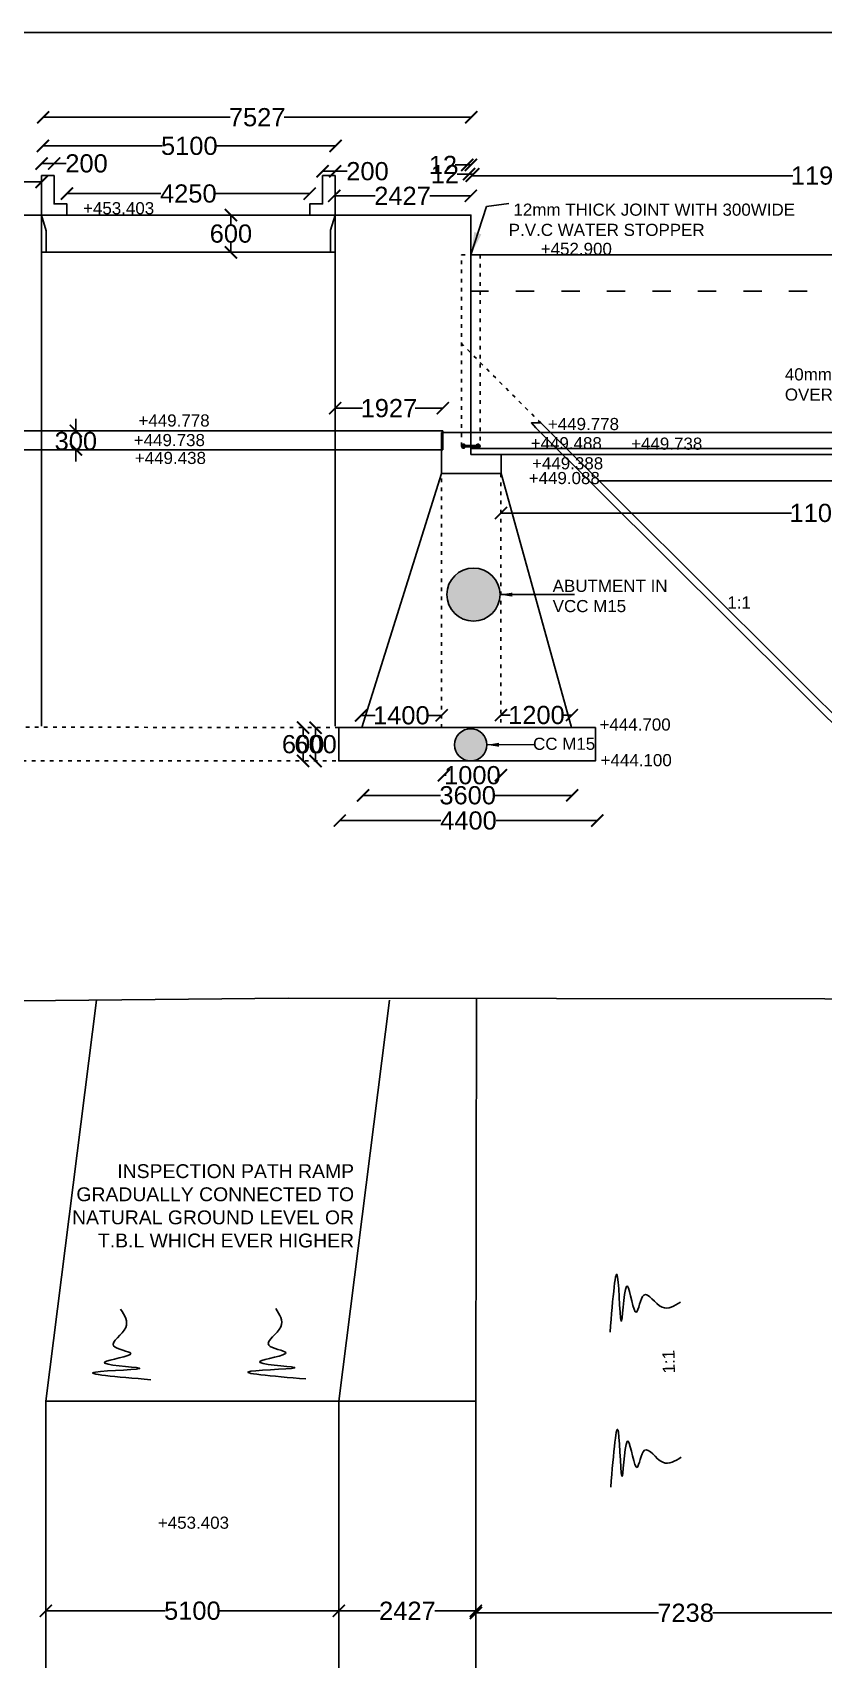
# Model space of a CAD drawing. Header units: millimetres. Extents: x -684 to 57229, y 11787 to 25017.
# Drawn here: x 40590 to 43197, y 19652 to 25017 of the extents above; entities that cross this region are included whole.
import ezdxf

# ---------------------------------------------------------------- set-up
doc = ezdxf.new("R2010")
doc.units = ezdxf.units.MM
doc.header["$MEASUREMENT"] = 0
doc.linetypes.add('ACAD_ISO03W100', pattern=[30, 12, -18])
doc.linetypes.add('HIDDENX2', pattern=[0.75, 0.5, -0.25])
doc.layers.add('DIMENSION', color=7, linetype='Continuous')
doc.layers.add('DRAWING', color=7, linetype='Continuous')
doc.styles.get("Standard").update_dxf_attribs({"font": 'arial.ttf'})
doc.dimstyles.get("Standard").update_dxf_attribs({"dimtxt": 60, "dimasz": 40, "dimexe": 0.18, "dimexo": 0.0625, "dimgap": 0.09, "dimtad": 0, "dimtih": 1, "dimtoh": 1, "dimdec": 0, "dimzin": 0, "dimdsep": 46, "dimtxsty": 'Standard', "dimblk": 'ARCHTICK', "dimcen": 0.05, "dimse1": 1, "dimse2": 1, "dimadec": 0, "dimazin": 0, "dimtfac": 1, "dimtdec": 0, "dimtofl": 0, "dimtmove": 0, "dimatfit": 3, "dimfxl": 1, "dimtolj": 1, "dimtzin": 0, "dimarcsym": 0})

# ---------------------------------------------------------------- blocks, each defined once
blk = doc.blocks.new('_ArchTick')
at = {"color": 0, "linetype": 'ByBlock', "const_width": 0.15}
blk.add_lwpolyline([(-0.5, -0.5), (0.5, 0.5)], dxfattribs=at)
blk = doc.blocks.new('*D102')
at = {"layer": 'Defpoints', "color": 0, "transparency": 16777216}
for p in [(41599.5, 22724.4), (41522.8, 22614.5), (41599.5, 22614.5)]:
    blk.add_point(p, dxfattribs=at)
at = {"layer": 'DRAWING', "color": 0, "lineweight": -2, "transparency": 16777216}
for p, q in [((41522.8, 22724.4), (41522.8, 22700.2)), ((41522.8, 22614.5), (41522.8, 22638.7))]:
    blk.add_line(p, q, dxfattribs=at)
at = {"layer": 'DRAWING', "color": 0, "lineweight": -2, "transparency": 16777216, "xscale": 40, "yscale": 40, "zscale": 40}
for p, rotation in [((41522.8, 22724.4), 90), ((41522.8, 22614.5), 270)]:
    blk.add_blockref('_ArchTick', p, dxfattribs=dict(at, rotation=rotation))
at = {"layer": 'DRAWING', "color": 0, "transparency": 16777216, "insert": (41522.8, 22669.5), "char_height": 60, "attachment_point": 5}
blk.add_mtext('\\A1;600', dxfattribs=at)
blk = doc.blocks.new('*D103')
at = {"layer": 'Defpoints', "color": 0, "transparency": 16777216}
for p in [(41672.8, 22764.8), (41938.3, 22764.8), (41938.3, 22764.8)]:
    blk.add_point(p, dxfattribs=at)
at = {"layer": 'DRAWING', "color": 0, "lineweight": -2, "transparency": 16777216}
for p, q in [((41672.8, 22764.8), (41718.8, 22764.8)), ((41938.3, 22764.8), (41892.3, 22764.8))]:
    blk.add_line(p, q, dxfattribs=at)
at = {"layer": 'DRAWING', "color": 0, "lineweight": -2, "transparency": 16777216, "xscale": 40, "yscale": 40, "zscale": 40, "rotation": 180}
blk.add_blockref('_ArchTick', (41672.8, 22764.8), dxfattribs=at)
at = {"layer": 'DRAWING', "color": 0, "lineweight": -2, "transparency": 16777216, "xscale": 40, "yscale": 40, "zscale": 40}
blk.add_blockref('_ArchTick', (41938.3, 22764.8), dxfattribs=at)
at = {"layer": 'DRAWING', "color": 0, "transparency": 16777216, "insert": (41805.6, 22764.8), "char_height": 60, "attachment_point": 5}
blk.add_mtext('\\A1;1400', dxfattribs=at)
blk = doc.blocks.new('*D104')
at = {"layer": 'Defpoints', "color": 0, "transparency": 16777216}
for p in [(42133.9, 22764.8), (42367.9, 22769.5), (42367.9, 22765.8)]:
    blk.add_point(p, dxfattribs=at)
at = {"layer": 'DRAWING', "color": 0, "lineweight": -2, "transparency": 16777216}
for p, q in [((42133.9, 22765.8), (42164.1, 22765.8)), ((42367.9, 22765.8), (42337.6, 22765.8))]:
    blk.add_line(p, q, dxfattribs=at)
at = {"layer": 'DRAWING', "color": 0, "lineweight": -2, "transparency": 16777216, "xscale": 40, "yscale": 40, "zscale": 40, "rotation": 180}
blk.add_blockref('_ArchTick', (42133.9, 22765.8), dxfattribs=at)
at = {"layer": 'DRAWING', "color": 0, "lineweight": -2, "transparency": 16777216, "xscale": 40, "yscale": 40, "zscale": 40}
blk.add_blockref('_ArchTick', (42367.9, 22765.8), dxfattribs=at)
at = {"layer": 'DRAWING', "color": 0, "transparency": 16777216, "insert": (42250.9, 22765.8), "char_height": 60, "attachment_point": 5}
blk.add_mtext('\\A1;1200', dxfattribs=at)
blk = doc.blocks.new('*D105')
at = {"layer": 'Defpoints', "color": 0, "transparency": 16777216}
for p in [(41945.9, 22564), (42133.8, 22567.3), (42133.8, 22566.9)]:
    blk.add_point(p, dxfattribs=at)
at = {"layer": 'DRAWING', "color": 0, "lineweight": -2, "transparency": 16777216}
for p, q in [((41945.9, 22567.3), (41953.1, 22567.3)), ((42133.8, 22567.3), (42126.6, 22567.3))]:
    blk.add_line(p, q, dxfattribs=at)
at = {"layer": 'DRAWING', "color": 0, "lineweight": -2, "transparency": 16777216, "xscale": 40, "yscale": 40, "zscale": 40, "rotation": 180}
blk.add_blockref('_ArchTick', (41945.9, 22567.3), dxfattribs=at)
at = {"layer": 'DRAWING', "color": 0, "lineweight": -2, "transparency": 16777216, "xscale": 40, "yscale": 40, "zscale": 40}
blk.add_blockref('_ArchTick', (42133.8, 22567.3), dxfattribs=at)
at = {"layer": 'DRAWING', "color": 0, "transparency": 16777216, "insert": (42039.8, 22567.3), "char_height": 60, "attachment_point": 5}
blk.add_mtext('\\A1;1000', dxfattribs=at)
blk = doc.blocks.new('*D106')
at = {"layer": 'Defpoints', "color": 0, "transparency": 16777216}
for p in [(41679.6, 22495.9), (42368.8, 22501.1), (42368.8, 22498)]:
    blk.add_point(p, dxfattribs=at)
at = {"layer": 'DRAWING', "color": 0, "lineweight": -2, "transparency": 16777216}
for p, q in [((41679.6, 22501.1), (41934.6, 22501.1)), ((42368.8, 22501.1), (42113.8, 22501.1))]:
    blk.add_line(p, q, dxfattribs=at)
at = {"layer": 'DRAWING', "color": 0, "lineweight": -2, "transparency": 16777216, "xscale": 40, "yscale": 40, "zscale": 40, "rotation": 180}
blk.add_blockref('_ArchTick', (41679.6, 22501.1), dxfattribs=at)
at = {"layer": 'DRAWING', "color": 0, "lineweight": -2, "transparency": 16777216, "xscale": 40, "yscale": 40, "zscale": 40}
blk.add_blockref('_ArchTick', (42368.8, 22501.1), dxfattribs=at)
at = {"layer": 'DRAWING', "color": 0, "transparency": 16777216, "insert": (42024.2, 22501.1), "char_height": 60, "attachment_point": 5}
blk.add_mtext('\\A1;3600', dxfattribs=at)
blk = doc.blocks.new('*D107')
at = {"layer": 'Defpoints', "color": 0, "transparency": 16777216}
for p in [(41602.5, 22417.9), (42451.1, 22417.9), (42451.1, 22417.9)]:
    blk.add_point(p, dxfattribs=at)
at = {"layer": 'DRAWING', "color": 0, "lineweight": -2, "transparency": 16777216}
for p, q in [((41602.5, 22417.9), (41936, 22417.9)), ((42451.1, 22417.9), (42117.6, 22417.9))]:
    blk.add_line(p, q, dxfattribs=at)
at = {"layer": 'DRAWING', "color": 0, "lineweight": -2, "transparency": 16777216, "xscale": 40, "yscale": 40, "zscale": 40, "rotation": 180}
blk.add_blockref('_ArchTick', (41602.5, 22417.9), dxfattribs=at)
at = {"layer": 'DRAWING', "color": 0, "lineweight": -2, "transparency": 16777216, "xscale": 40, "yscale": 40, "zscale": 40}
blk.add_blockref('_ArchTick', (42451.1, 22417.9), dxfattribs=at)
at = {"layer": 'DRAWING', "color": 0, "transparency": 16777216, "insert": (42026.8, 22417.9), "char_height": 60, "attachment_point": 5}
blk.add_mtext('\\A1;4400', dxfattribs=at)
blk = doc.blocks.new('*D108')
at = {"layer": 'Defpoints', "color": 0, "transparency": 16777216}
for p in [(42133.9, 23432.1), (44269.7, 23432.1), (44269.7, 23432.1)]:
    blk.add_point(p, dxfattribs=at)
at = {"layer": 'DRAWING', "color": 0, "lineweight": -2, "transparency": 16777216}
for p, q in [((42133.9, 23432.1), (43091.7, 23432.1)), ((44269.7, 23432.1), (43311.9, 23432.1))]:
    blk.add_line(p, q, dxfattribs=at)
at = {"layer": 'DRAWING', "color": 0, "lineweight": -2, "transparency": 16777216, "xscale": 40, "yscale": 40, "zscale": 40, "rotation": 180}
blk.add_blockref('_ArchTick', (42133.9, 23432.1), dxfattribs=at)
at = {"layer": 'DRAWING', "color": 0, "lineweight": -2, "transparency": 16777216, "xscale": 40, "yscale": 40, "zscale": 40}
blk.add_blockref('_ArchTick', (44269.7, 23432.1), dxfattribs=at)
at = {"layer": 'DRAWING', "color": 0, "transparency": 16777216, "insert": (43201.8, 23432.1), "char_height": 60, "attachment_point": 5}
blk.add_mtext('\\A1;11000', dxfattribs=at)
blk = doc.blocks.new('*D110')
at = {"layer": 'Defpoints', "color": 0, "transparency": 16777216}
for p in [(42037.6, 24537), (44374.3, 24544.5), (44374.3, 24537)]:
    blk.add_point(p, dxfattribs=at)
at = {"layer": 'DRAWING', "color": 0, "lineweight": -2, "transparency": 16777216}
for p, q in [((42037.6, 24544.5), (43095.7, 24544.5)), ((44374.3, 24544.5), (43316.1, 24544.5))]:
    blk.add_line(p, q, dxfattribs=at)
at = {"layer": 'DRAWING', "color": 0, "lineweight": -2, "transparency": 16777216, "xscale": 40, "yscale": 40, "zscale": 40, "rotation": 180}
blk.add_blockref('_ArchTick', (42037.6, 24544.5), dxfattribs=at)
at = {"layer": 'DRAWING', "color": 0, "lineweight": -2, "transparency": 16777216, "xscale": 40, "yscale": 40, "zscale": 40}
blk.add_blockref('_ArchTick', (44374.3, 24544.5), dxfattribs=at)
at = {"layer": 'DRAWING', "color": 0, "transparency": 16777216, "insert": (43205.9, 24544.5), "char_height": 60, "attachment_point": 5}
blk.add_mtext('\\A1;11988', dxfattribs=at)
blk = doc.blocks.new('*D111')
at = {"layer": 'Defpoints', "color": 0, "transparency": 16777216}
for p in [(42022.5, 24579.9), (42022.5, 24541.9), (42034.8, 24541.7)]:
    blk.add_point(p, dxfattribs=at)
at = {"layer": 'DRAWING', "color": 0, "lineweight": -2, "transparency": 16777216}
for p, q in [((42022.5, 24579.9), (41982.5, 24579.9)), ((42034.8, 24579.9), (42022.5, 24579.9))]:
    blk.add_line(p, q, dxfattribs=at)
at = {"layer": 'DRAWING', "color": 0, "lineweight": -2, "transparency": 16777216, "xscale": 40, "yscale": 40, "zscale": 40, "rotation": 180}
blk.add_blockref('_ArchTick', (42022.5, 24579.9), dxfattribs=at)
at = {"layer": 'DRAWING', "color": 0, "lineweight": -2, "transparency": 16777216, "xscale": 40, "yscale": 40, "zscale": 40}
blk.add_blockref('_ArchTick', (42034.8, 24579.9), dxfattribs=at)
at = {"layer": 'DRAWING', "color": 0, "transparency": 16777216, "insert": (41942.6, 24579.9), "char_height": 60, "attachment_point": 5}
blk.add_mtext('\\A1;12', dxfattribs=at)
blk = doc.blocks.new('*D147')
at = {"layer": 'Defpoints', "color": 0, "transparency": 16777216}
for p in [(41587.2, 23777.7), (41587.2, 23777.7), (41942.1, 23777.7)]:
    blk.add_point(p, dxfattribs=at)
at = {"layer": 'DIMENSION', "color": 0, "lineweight": -2, "transparency": 16777216}
for p, q in [((41587.2, 23777.7), (41677.8, 23777.7)), ((41942.1, 23777.7), (41851.5, 23777.7))]:
    blk.add_line(p, q, dxfattribs=at)
at = {"layer": 'DIMENSION', "color": 0, "lineweight": -2, "transparency": 16777216, "xscale": 40, "yscale": 40, "zscale": 40, "rotation": 180}
blk.add_blockref('_ArchTick', (41587.2, 23777.7), dxfattribs=at)
at = {"layer": 'DIMENSION', "color": 0, "lineweight": -2, "transparency": 16777216, "xscale": 40, "yscale": 40, "zscale": 40}
blk.add_blockref('_ArchTick', (41942.1, 23777.7), dxfattribs=at)
at = {"layer": 'DIMENSION', "color": 0, "transparency": 16777216, "insert": (41764.6, 23777.7), "char_height": 60, "attachment_point": 5}
blk.add_mtext('\\A1;1927', dxfattribs=at)
blk = doc.blocks.new('*D148')
at = {"layer": 'Defpoints', "color": 0, "transparency": 16777216}
for p in [(41584.3, 24491.7), (41584.3, 24478.1), (42034.7, 24478.1)]:
    blk.add_point(p, dxfattribs=at)
at = {"layer": 'DIMENSION', "color": 0, "lineweight": -2, "transparency": 16777216}
for p, q in [((41584.3, 24478.1), (41719.3, 24478.1)), ((42034.7, 24478.1), (41899.7, 24478.1))]:
    blk.add_line(p, q, dxfattribs=at)
at = {"layer": 'DIMENSION', "color": 0, "lineweight": -2, "transparency": 16777216, "xscale": 40, "yscale": 40, "zscale": 40, "rotation": 180}
blk.add_blockref('_ArchTick', (41584.3, 24478.1), dxfattribs=at)
at = {"layer": 'DIMENSION', "color": 0, "lineweight": -2, "transparency": 16777216, "xscale": 40, "yscale": 40, "zscale": 40}
blk.add_blockref('_ArchTick', (42034.7, 24478.1), dxfattribs=at)
at = {"layer": 'DIMENSION', "color": 0, "transparency": 16777216, "insert": (41809.5, 24478.1), "char_height": 60, "attachment_point": 5}
blk.add_mtext('\\A1;2427', dxfattribs=at)
blk = doc.blocks.new('*D149')
at = {"layer": 'Defpoints', "color": 0, "transparency": 16777216}
for p in [(41545.9, 24545.1), (41587.2, 24559), (41587.2, 24545.1)]:
    blk.add_point(p, dxfattribs=at)
at = {"layer": 'DIMENSION', "color": 0, "lineweight": -2, "transparency": 16777216}
for p, q in [((41545.9, 24559), (41587.2, 24559)), ((41587.2, 24559), (41627.2, 24559))]:
    blk.add_line(p, q, dxfattribs=at)
at = {"layer": 'DIMENSION', "color": 0, "lineweight": -2, "transparency": 16777216, "xscale": 40, "yscale": 40, "zscale": 40, "rotation": 180}
blk.add_blockref('_ArchTick', (41545.9, 24559), dxfattribs=at)
at = {"layer": 'DIMENSION', "color": 0, "lineweight": -2, "transparency": 16777216, "xscale": 40, "yscale": 40, "zscale": 40}
blk.add_blockref('_ArchTick', (41587.2, 24559), dxfattribs=at)
at = {"layer": 'DIMENSION', "color": 0, "transparency": 16777216, "insert": (41694, 24559), "char_height": 60, "attachment_point": 5}
blk.add_mtext('\\A1;200', dxfattribs=at)
blk = doc.blocks.new('*D150')
at = {"layer": 'Defpoints', "color": 0, "transparency": 16777216}
for p in [(40703.4, 24485.4), (40703.4, 24485.4), (41503.5, 24491.1)]:
    blk.add_point(p, dxfattribs=at)
at = {"layer": 'DIMENSION', "color": 0, "lineweight": -2, "transparency": 16777216}
for p, q in [((40703.4, 24485.4), (41012.7, 24485.4)), ((41503.5, 24485.4), (41194.2, 24485.4))]:
    blk.add_line(p, q, dxfattribs=at)
at = {"layer": 'DIMENSION', "color": 0, "lineweight": -2, "transparency": 16777216, "xscale": 40, "yscale": 40, "zscale": 40, "rotation": 180}
blk.add_blockref('_ArchTick', (40703.4, 24485.4), dxfattribs=at)
at = {"layer": 'DIMENSION', "color": 0, "lineweight": -2, "transparency": 16777216, "xscale": 40, "yscale": 40, "zscale": 40}
blk.add_blockref('_ArchTick', (41503.5, 24485.4), dxfattribs=at)
at = {"layer": 'DIMENSION', "color": 0, "transparency": 16777216, "insert": (41103.4, 24485.4), "char_height": 60, "attachment_point": 5}
blk.add_mtext('\\A1;4250', dxfattribs=at)
blk = doc.blocks.new('*D151')
at = {"layer": 'Defpoints', "color": 0, "transparency": 16777216}
for p in [(40624.3, 24639.7), (41588.9, 24642.6), (41588.9, 24638.2)]:
    blk.add_point(p, dxfattribs=at)
at = {"layer": 'DIMENSION', "color": 0, "lineweight": -2, "transparency": 16777216}
for p, q in [((40624.3, 24642.6), (41017, 24642.6)), ((41588.9, 24642.6), (41196.2, 24642.6))]:
    blk.add_line(p, q, dxfattribs=at)
at = {"layer": 'DIMENSION', "color": 0, "lineweight": -2, "transparency": 16777216, "xscale": 40, "yscale": 40, "zscale": 40, "rotation": 180}
blk.add_blockref('_ArchTick', (40624.3, 24642.6), dxfattribs=at)
at = {"layer": 'DIMENSION', "color": 0, "lineweight": -2, "transparency": 16777216, "xscale": 40, "yscale": 40, "zscale": 40}
blk.add_blockref('_ArchTick', (41588.9, 24642.6), dxfattribs=at)
at = {"layer": 'DIMENSION', "color": 0, "transparency": 16777216, "insert": (41106.6, 24642.6), "char_height": 60, "attachment_point": 5}
blk.add_mtext('\\A1;5100', dxfattribs=at)
blk = doc.blocks.new('*D152')
at = {"layer": 'Defpoints', "color": 0, "transparency": 16777216}
for p in [(40624.8, 24737), (40624.8, 24737), (42035.8, 24744.8)]:
    blk.add_point(p, dxfattribs=at)
at = {"layer": 'DIMENSION', "color": 0, "lineweight": -2, "transparency": 16777216}
for p, q in [((40624.8, 24737), (41240.9, 24737)), ((42035.8, 24737), (41419.7, 24737))]:
    blk.add_line(p, q, dxfattribs=at)
at = {"layer": 'DIMENSION', "color": 0, "lineweight": -2, "transparency": 16777216, "xscale": 40, "yscale": 40, "zscale": 40, "rotation": 180}
blk.add_blockref('_ArchTick', (40624.8, 24737), dxfattribs=at)
at = {"layer": 'DIMENSION', "color": 0, "lineweight": -2, "transparency": 16777216, "xscale": 40, "yscale": 40, "zscale": 40}
blk.add_blockref('_ArchTick', (42035.8, 24737), dxfattribs=at)
at = {"layer": 'DIMENSION', "color": 0, "transparency": 16777216, "insert": (41330.3, 24737), "char_height": 60, "attachment_point": 5}
blk.add_mtext('\\A1;7527', dxfattribs=at)
blk = doc.blocks.new('*D153')
at = {"layer": 'Defpoints', "color": 0, "transparency": 16777216}
for p in [(42029.1, 24549.7), (42029.1, 24546.2), (42042.7, 24541.6)]:
    blk.add_point(p, dxfattribs=at)
at = {"layer": 'DIMENSION', "color": 0, "lineweight": -2, "transparency": 16777216}
for p, q in [((42029.1, 24549.7), (41989.1, 24549.7)), ((42042.7, 24549.7), (42029.1, 24549.7))]:
    blk.add_line(p, q, dxfattribs=at)
at = {"layer": 'DIMENSION', "color": 0, "lineweight": -2, "transparency": 16777216, "xscale": 40, "yscale": 40, "zscale": 40, "rotation": 180}
blk.add_blockref('_ArchTick', (42029.1, 24549.7), dxfattribs=at)
at = {"layer": 'DIMENSION', "color": 0, "lineweight": -2, "transparency": 16777216, "xscale": 40, "yscale": 40, "zscale": 40}
blk.add_blockref('_ArchTick', (42042.7, 24549.7), dxfattribs=at)
at = {"layer": 'DIMENSION', "color": 0, "transparency": 16777216, "insert": (41949.2, 24549.7), "char_height": 60, "attachment_point": 5}
blk.add_mtext('\\A1;12', dxfattribs=at)
blk = doc.blocks.new('*D154')
at = {"layer": 'Defpoints', "color": 0, "transparency": 16777216}
for p in [(38939, 24524.2), (38939, 24524.2), (40619.7, 24545.1)]:
    blk.add_point(p, dxfattribs=at)
at = {"layer": 'DIMENSION', "color": 0, "lineweight": -2, "transparency": 16777216}
for p, q in [((38939, 24524.2), (39689.7, 24524.2)), ((40619.7, 24524.2), (39869, 24524.2))]:
    blk.add_line(p, q, dxfattribs=at)
at = {"layer": 'DIMENSION', "color": 0, "lineweight": -2, "transparency": 16777216, "xscale": 40, "yscale": 40, "zscale": 40, "rotation": 180}
blk.add_blockref('_ArchTick', (38939, 24524.2), dxfattribs=at)
at = {"layer": 'DIMENSION', "color": 0, "lineweight": -2, "transparency": 16777216, "xscale": 40, "yscale": 40, "zscale": 40}
blk.add_blockref('_ArchTick', (40619.7, 24524.2), dxfattribs=at)
at = {"layer": 'DIMENSION', "color": 0, "transparency": 16777216, "insert": (39779.3, 24524.2), "char_height": 60, "attachment_point": 5}
blk.add_mtext('\\A1;8790', dxfattribs=at)
blk = doc.blocks.new('*D161')
at = {"layer": 'Defpoints', "color": 0, "transparency": 16777216}
for p in [(41243.8, 24414.6), (41243.8, 24414.6), (41243.8, 24291.8)]:
    blk.add_point(p, dxfattribs=at)
at = {"layer": 'DIMENSION', "color": 0, "lineweight": -2, "transparency": 16777216}
for p, q in [((41243.8, 24414.6), (41243.8, 24383.9)), ((41243.8, 24291.8), (41243.8, 24322.5))]:
    blk.add_line(p, q, dxfattribs=at)
at = {"layer": 'DIMENSION', "color": 0, "lineweight": -2, "transparency": 16777216, "xscale": 40, "yscale": 40, "zscale": 40}
for p, rotation in [((41243.8, 24414.6), 90), ((41243.8, 24291.8), 270)]:
    blk.add_blockref('_ArchTick', p, dxfattribs=dict(at, rotation=rotation))
at = {"layer": 'DIMENSION', "color": 0, "transparency": 16777216, "insert": (41243.8, 24353.2), "char_height": 60, "attachment_point": 5}
blk.add_mtext('\\A1;600', dxfattribs=at)
blk = doc.blocks.new('*D164')
at = {"layer": 'Defpoints', "color": 0, "transparency": 16777216}
for p in [(41481.7, 22724.4), (41599.5, 22724.4), (41599.5, 22614.5)]:
    blk.add_point(p, dxfattribs=at)
at = {"layer": 'DIMENSION', "color": 0, "lineweight": -2, "transparency": 16777216}
for p, q in [((41481.7, 22724.4), (41481.7, 22700.2)), ((41481.7, 22614.5), (41481.7, 22638.7))]:
    blk.add_line(p, q, dxfattribs=at)
at = {"layer": 'DIMENSION', "color": 0, "lineweight": -2, "transparency": 16777216, "xscale": 40, "yscale": 40, "zscale": 40}
for p, rotation in [((41481.7, 22724.4), 90), ((41481.7, 22614.5), 270)]:
    blk.add_blockref('_ArchTick', p, dxfattribs=dict(at, rotation=rotation))
at = {"layer": 'DIMENSION', "color": 0, "transparency": 16777216, "insert": (41481.7, 22669.5), "char_height": 60, "attachment_point": 5}
blk.add_mtext('\\A1;600', dxfattribs=at)
blk = doc.blocks.new('*D165')
at = {"layer": 'Defpoints', "color": 0, "transparency": 16777216}
for p in [(40732.6, 23703.1), (40753.8, 23703.1), (40788.9, 23641.9)]:
    blk.add_point(p, dxfattribs=at)
at = {"layer": 'DIMENSION', "color": 0, "lineweight": -2, "transparency": 16777216}
for p, q in [((40732.6, 23703.1), (40732.6, 23743.1)), ((40732.6, 23641.9), (40732.6, 23601.9))]:
    blk.add_line(p, q, dxfattribs=at)
at = {"layer": 'DIMENSION', "color": 0, "lineweight": -2, "transparency": 16777216, "xscale": 40, "yscale": 40, "zscale": 40}
for p, rotation in [((40732.6, 23703.1), 270), ((40732.6, 23641.9), 90)]:
    blk.add_blockref('_ArchTick', p, dxfattribs=dict(at, rotation=rotation))
at = {"layer": 'DIMENSION', "color": 0, "transparency": 16777216, "insert": (40732.6, 23669), "char_height": 60, "attachment_point": 5}
blk.add_mtext('\\A1;300', dxfattribs=at)
blk = doc.blocks.new('*D166')
at = {"layer": 'Defpoints', "color": 0, "transparency": 16777216}
for p in [(40661, 24584.7), (40619.7, 24545.1), (40661, 24545.1)]:
    blk.add_point(p, dxfattribs=at)
at = {"layer": 'DIMENSION', "color": 0, "lineweight": -2, "transparency": 16777216}
for p, q in [((40619.7, 24584.7), (40661, 24584.7)), ((40661, 24584.7), (40701, 24584.7))]:
    blk.add_line(p, q, dxfattribs=at)
at = {"layer": 'DIMENSION', "color": 0, "lineweight": -2, "transparency": 16777216, "xscale": 40, "yscale": 40, "zscale": 40, "rotation": 180}
blk.add_blockref('_ArchTick', (40619.7, 24584.7), dxfattribs=at)
at = {"layer": 'DIMENSION', "color": 0, "lineweight": -2, "transparency": 16777216, "xscale": 40, "yscale": 40, "zscale": 40}
blk.add_blockref('_ArchTick', (40661, 24584.7), dxfattribs=at)
at = {"layer": 'DIMENSION', "color": 0, "transparency": 16777216, "insert": (40767.8, 24584.7), "char_height": 60, "attachment_point": 5}
blk.add_mtext('\\A1;200', dxfattribs=at)
blk = doc.blocks.new('*D177')
at = {"layer": 'Defpoints', "color": 0, "transparency": 16777216}
for p in [(41599.6, 19812.3), (40633.9, 19795.4), (41599.6, 19795.4)]:
    blk.add_point(p, dxfattribs=at)
at = {"layer": 'DRAWING', "color": 0, "lineweight": -2, "transparency": 16777216}
for p, q in [((40633.9, 19812.3), (41027.2, 19812.3)), ((41599.6, 19812.3), (41206.3, 19812.3))]:
    blk.add_line(p, q, dxfattribs=at)
at = {"layer": 'DRAWING', "color": 0, "lineweight": -2, "transparency": 16777216, "xscale": 40, "yscale": 40, "zscale": 40, "rotation": 180}
blk.add_blockref('_ArchTick', (40633.9, 19812.3), dxfattribs=at)
at = {"layer": 'DRAWING', "color": 0, "lineweight": -2, "transparency": 16777216, "xscale": 40, "yscale": 40, "zscale": 40}
blk.add_blockref('_ArchTick', (41599.6, 19812.3), dxfattribs=at)
at = {"layer": 'DRAWING', "color": 0, "transparency": 16777216, "insert": (41116.7, 19812.3), "char_height": 60, "attachment_point": 5}
blk.add_mtext('\\A1;5100', dxfattribs=at)
blk = doc.blocks.new('*D178')
at = {"layer": 'Defpoints', "color": 0, "transparency": 16777216}
for p in [(41599.6, 19812.3), (42051.3, 19812.3), (42051.3, 19812.3)]:
    blk.add_point(p, dxfattribs=at)
at = {"layer": 'DRAWING', "color": 0, "lineweight": -2, "transparency": 16777216}
for p, q in [((41599.6, 19812.3), (41735.3, 19812.3)), ((42051.3, 19812.3), (41915.7, 19812.3))]:
    blk.add_line(p, q, dxfattribs=at)
at = {"layer": 'DRAWING', "color": 0, "lineweight": -2, "transparency": 16777216, "xscale": 40, "yscale": 40, "zscale": 40, "rotation": 180}
blk.add_blockref('_ArchTick', (41599.6, 19812.3), dxfattribs=at)
at = {"layer": 'DRAWING', "color": 0, "lineweight": -2, "transparency": 16777216, "xscale": 40, "yscale": 40, "zscale": 40}
blk.add_blockref('_ArchTick', (42051.3, 19812.3), dxfattribs=at)
at = {"layer": 'DRAWING', "color": 0, "transparency": 16777216, "insert": (41825.5, 19812.3), "char_height": 60, "attachment_point": 5}
blk.add_mtext('\\A1;2427', dxfattribs=at)
blk = doc.blocks.new('*D212')
at = {"layer": 'Defpoints', "color": 0, "transparency": 16777216}
for p in [(42051.3, 19812.3), (43433.7, 19810.3), (43433.7, 19805.4)]:
    blk.add_point(p, dxfattribs=at)
at = {"layer": 'DRAWING', "color": 0, "lineweight": -2, "transparency": 16777216}
for p, q in [((42051.3, 19805.4), (42653, 19805.4)), ((43433.7, 19805.4), (42832, 19805.4))]:
    blk.add_line(p, q, dxfattribs=at)
at = {"layer": 'DRAWING', "color": 0, "lineweight": -2, "transparency": 16777216, "xscale": 40, "yscale": 40, "zscale": 40, "rotation": 180}
blk.add_blockref('_ArchTick', (42051.3, 19805.4), dxfattribs=at)
at = {"layer": 'DRAWING', "color": 0, "lineweight": -2, "transparency": 16777216, "xscale": 40, "yscale": 40, "zscale": 40}
blk.add_blockref('_ArchTick', (43433.7, 19805.4), dxfattribs=at)
at = {"layer": 'DRAWING', "color": 0, "transparency": 16777216, "insert": (42742.5, 19805.4), "char_height": 60, "attachment_point": 5}
blk.add_mtext('\\A1;7238', dxfattribs=at)

msp = doc.modelspace()

# ---------------------------------------------------------------- hatches: boundary and pattern name
at = {"layer": 'DRAWING'}
h = msp.add_hatch(color=256, dxfattribs=at)
h.paths.add_polyline_path([(42064.9, 23652.7), (42003.8, 23652.7, 0.827597), (42016.5, 23650.3), (42052.2, 23650.5, 0.838983)])
h.paths.add_polyline_path([(42003.8, 23652.7), (42064.9, 23652.7, 0.808686), (42052.4, 23655.4), (42016.4, 23655.2, 0.82014)])
h = msp.add_hatch(dxfattribs=at)
h.set_pattern_fill('AR-CONC', color=256, scale=9, style=0)
h.set_pattern_definition([(50, (0, 0), (64.553416, -5.64769), [6.75, -74.25]), (355, (0, 0), (-12.48762, 67.69729), [5.4, -59.4]), (100.4514, (5.38, -0.47), (52.065844, 62.04956), [5.73662, -63.10279]), (46.1842, (0, 18), (96.0517, -14.89671), [10.125, -111.375]), (96.6356, (8, 16.76), (84.11964, 87.6706), [8.60493, -94.65417]), (351.1842, (0, 18), (84.11958, 87.67067), [8.1, -89.1]), (21, (9, 13.5), (53.721635, -36.2357), [6.75, -74.25]), (326, (9, 13.5), (21.89838, 65.2635), [5.4, -59.4]), (71.4514, (13.477, 10.48), (75.62004, 29.027745), [5.73662, -63.10279]), (37.5, (0, 0), (1.094387, 29.960447), [0, -58.68, 0, -60.3, 0, -59.625]), (7.5, (0, 0), (23.676258, 35.497054), [0, -34.38, 0, -57.33, 0, -22.725]), (327.5, (-20.07, 0), (48.044019, -2.029938), [0, -22.5, 0, -70.2, 0, -93.15]), (317.5, (-29.07, 0), (52.486755, 9.00945), [0, -29.25, 0, -46.62, 0, -66.15])])
h.paths.add_polyline_path([(41955.7, 23163.1, 1), (42130.9, 23163.1, 1)])
h.paths.add_polyline_path([(41981, 22667.7, 0.4076), (42033, 22614.5), (42035.4, 22614.5, 0.4076), (42087.5, 22667.7, 1)])
h.paths.add_polyline_path([(44374.3, 22902.9), (44374.3, 23061.8, 1.100719)])
h.paths.add_polyline_path([(44374.3, 22533.5, 1), (44374.3, 22436.2)])

# ---------------------------------------------------------------- linework, layer by layer
at = {"layer": 'DIMENSION'}
for points in [[(40619.7, 24414.6), (40619.7, 24545.1), (40661, 24545.1), (40661, 24451.4), (40703.4, 24451.4), (40703.4, 24414.6)], [(41587.2, 24414.6), (41587.2, 24545.1), (41545.9, 24545.1), (41545.9, 24451.4), (41503.5, 24451.4), (41503.5, 24414.6)], [(42034.7, 24283.8), (42034.7, 24414.6), (40619.7, 24414.6), (40619.7, 22729.4)], [(40634.8, 24291.8), (40634.8, 24362.5), (40619.7, 24414.6)], [(41572, 24291.8), (41572, 24365.4), (41587.2, 24414.6)], [(41587.2, 24414.6), (41587.2, 22729.4)], [(40619.7, 24291.8), (41587.2, 24291.8)], [(41942.1, 23703.1), (38939, 23703.1)], [(41942.1, 23703.1), (41942.1, 23640.5)], [(41942.1, 23640.5), (38939, 23640.5)]]:
    msp.add_lwpolyline(points, dxfattribs=at)
msp.add_lwpolyline([(40619.7, 24414.6), (38939, 24414.6), (38939, 23703.1), (40619.7, 23703.1)], close=True, dxfattribs=at)
at = {"layer": 'DIMENSION', "linetype": 'ACAD_ISO03W100'}
msp.add_lwpolyline([(41599.5, 22724.4), (38607.1, 22729.4), (38607.1, 22614.7), (41599.5, 22614.5)], close=True, dxfattribs=at)
at = {"layer": 'DIMENSION', "linetype": 'Continuous'}
for points in [[(36497, 21783.5), (39587.5, 21814.1), (39638.9, 21677.2), (39736.2, 21952.9), (39787.5, 21816.1), (41432.2, 21832.3)], [(41432.2, 21832.3), (44086.1, 21828.6), (44135.9, 21691.2), (44236.3, 21965.8), (44286.1, 21828.4), (48589.1, 21822.4)]]:
    msp.add_lwpolyline(points, dxfattribs=at)
at = {"layer": 'DRAWING', "linetype": 'HIDDENX2'}
msp.add_lwpolyline([(36285.6, 25016.5), (56527.8, 25016.5), (56527.8, 11787), (36285.6, 11787)], close=True, dxfattribs=at)
at = {"layer": 'DRAWING', "linetype": 'ACAD_ISO03W100'}
for points in [[(42003.8, 24283.8), (42064.9, 24283.8), (42064.9, 23652.7), (42003.8, 23652.7)], [(41938.3, 23562.9), (42133.9, 23562.9), (42133.9, 22724.4), (41938.3, 22724.4)]]:
    msp.add_lwpolyline(points, close=True, dxfattribs=at)
at = {"layer": 'DRAWING'}
for points in [[(44374.3, 24283.8), (42034.7, 24283.8), (42034.7, 23697.4), (44372, 23697.4)], [(42265.1, 23729), (42234.1, 23729), (42249.2, 23713)], [(44374.3, 22643.4), (43324, 22643.4), (42249.2, 23713)], [(44374.3, 22665.9), (43333.3, 22665.9), (42265.1, 23729)], [(42034.7, 23624.6), (42034.7, 23697.4), (41938.3, 23697.4), (41938.3, 23562.9), (42034.7, 23562.9)], [(42016.4, 23655.2), (42052.4, 23655.4)], [(42016.4, 23650.3), (42052.4, 23650.5)], [(42034.7, 23645.1), (44374.3, 23645.1)], [(42034.7, 23562.9), (42134.9, 23562.9), (42134.9, 23624.6), (42034.7, 23624.6)], [(42034.7, 23624.6), (44374.3, 23624.6)], [(41938.3, 23562.9), (41675.7, 22724.4)], [(42134.9, 23562.9), (42366.1, 22724.4)], [(42456.8, 23538.2), (44374.3, 23538.2)], [(40633.9, 20503.4), (40800.2, 21826.1)], [(41599.6, 20503.4), (41766, 21826.1)], [(42051.3, 20503.4), (42053.2, 21831.5)], [(40633.9, 20503.4), (40633.9, 16755.7)], [(40633.9, 20503.4), (42051.3, 20503.4)], [(41599.6, 20503.4), (41599.6, 18577.1)], [(42051.3, 20503.4), (42051.3, 18919)]]:
    msp.add_lwpolyline(points, dxfattribs=at)
at = {"layer": 'DRAWING', "linetype": 'ACAD_ISO03W100', "ltscale": 5}
msp.add_lwpolyline([(42033.4, 24163.3), (44374.3, 24163.3)], dxfattribs=at)
at = {"layer": 'DRAWING', "linetype": 'ACAD_ISO03W100'}
msp.add_lwpolyline([(42265.1, 23729), (42003.8, 23990.7)], dxfattribs=at)
at = {"layer": 'DRAWING'}
msp.add_lwpolyline([(41599.5, 22724.4), (42445.4, 22724.4), (42445.4, 22614.5), (41599.5, 22614.5)], close=True, dxfattribs=at)
for centre, radius in [((42043.3, 23163.1), 87.6), ((42034.2, 22667.7), 53.2)]:
    msp.add_circle(centre, radius, dxfattribs=at)
for centre, start, end in [((42010.4, 23652.7), 22.5738, 338.4442), ((42058.4, 23652.7), 200.0157, 155.848)]:
    msp.add_arc(centre, 6.56, start, end, dxfattribs=at)
for points in [[(42725.7, 20830), (42665.3, 20813.3), (42604.9, 20853.2), (42580.5, 20796.6), (42551, 20882.8), (42531.7, 20768.3), (42518.6, 20912.7), (42493.4, 20731)], [(40880.3, 20806.7), (40897, 20746.3), (40857.1, 20685.9), (40913.7, 20661.5), (40827.5, 20632), (40942, 20612.7), (40797.6, 20599.6), (40979.3, 20574.4)], [(41391.7, 20809.1), (41408.4, 20748.7), (41368.6, 20688.3), (41425.2, 20663.9), (41339, 20634.3), (41453.5, 20615), (41309, 20602), (41490.8, 20576.8)], [(42728.1, 20318.6), (42667.7, 20301.9), (42607.3, 20341.7), (42582.9, 20285.1), (42553.3, 20371.3), (42534.1, 20256.8), (42521, 20401.3), (42495.8, 20219.5)]]:
    msp.add_spline(points, degree=3, dxfattribs=at)

# ---------------------------------------------------------------- texts
for s, insert, char_height, width, attachment_point in [('+453.403', (40990.9, 24457.2), 40, 273.451, 3), (' 12mm THICK JOINT WITH 300WIDE P.V.C WATER STOPPER ', (42159.6, 24452.5), 40, 1042.835, 1), ('+452.900', (42265, 24323.2), 40, 203.498, 1), ('40mm THICK W.C.IN C.C. M25 LAID OVER 250mm THICK TROUGH SLAB ', (43069.7, 23909.4), 40, 1039.691, 1), ('+449.778', (41173.6, 23757.3), 40, 232.351, 3), ('+449.778', (42288.5, 23745.7), 40, 203.498, 1), ('+449.738', (41158.1, 23692.7), 40, 232.351, 3), ('+449.488', (42231.9, 23682.3), 40, 203.498, 1), ('+449.738', (42563, 23680.9), 40, 203.498, 1), ('+449.438', (41161.5, 23633.8), 40, 232.351, 3), ('+449.388', (42236.3, 23616.1), 40, 203.498, 1), ('+449.088', (42225.3, 23567.5), 40, 203.498, 1), ('ABUTMENT IN VCC M15', (42304.4, 23212), 40, 382.378, 1), ('1:1', (42880, 23157.2), 40, 203.498, 1), ('+444.700', (42458.8, 22754.7), 40, 203.498, 1), ('CC M15', (42239.7, 22691.3), 40, 203.498, 1), ('+444.100', (42462.4, 22637.3), 40, 203.498, 1), ('INSPECTION PATH RAMP GRADUALLY CONNECTED TO NATURAL GROUND LEVEL OR T.B.L WHICH EVER HIGHER ', (41649.7, 21284.8), 45.71, 941.617, 3), ('+453.403', (41237.5, 20122.8), 40, 318.072, 3)]:
    msp.add_mtext(s, dxfattribs=dict(at, insert=insert, char_height=char_height, width=width, attachment_point=attachment_point))
at = {"layer": 'DRAWING', "insert": (42665.8, 20671.9), "char_height": 40, "width": 67.822, "attachment_point": 3, "rotation": 91.2751}
msp.add_mtext('1:1', dxfattribs=at)

# ---------------------------------------------------------------- dimensions: what is measured, and where the dimension line sits
at = {"layer": 'DIMENSION'}
for base, p1, p2, text, picture, middle in [((40624.8, 24737), (42035.8, 24744.8), (40624.8, 24737), '7527', '*D152', (41330.3, 24737)), ((41588.9, 24642.6), (40624.3, 24639.7), (41588.9, 24638.2), '5100', '*D151', (41106.6, 24642.6)), ((40661, 24584.7), (40619.7, 24545.1), (40661, 24545.1), '200', '*D166', (40767.8, 24584.7)), ((41587.2, 24559), (41545.9, 24545.1), (41587.2, 24545.1), '200', '*D149', (41694, 24559)), ((42029.1, 24549.7), (42042.7, 24541.6), (42029.1, 24546.2), '12', '*D153', (41949.2, 24549.7)), ((38939, 24524.2), (40619.7, 24545.1), (38939, 24524.2), '8790', '*D154', (39779.3, 24524.2)), ((40703.4, 24485.4), (41503.5, 24491.1), (40703.4, 24485.4), '4250', '*D150', (41103.4, 24485.4)), ((41584.3, 24478.1), (42034.7, 24478.1), (41584.3, 24491.7), '2427', '*D148', (41809.5, 24478.1)), ((41587.2, 23777.7), (41942.1, 23777.7), (41587.2, 23777.7), '1927', '*D147', (41764.6, 23777.7))]:
    dim = msp.add_linear_dim(base=base, p1=p1, p2=p2, text=text, dimstyle='Standard', dxfattribs=at)
    dim.commit()
    dim.dimension.update_dxf_attribs({"geometry": picture, "text_midpoint": middle})
for base, p1, p2, picture, middle in [((41243.8, 24414.6), (41243.8, 24291.8), (41243.8, 24414.6), '*D161', (41243.8, 24353.2)), ((41481.7, 22724.4), (41599.5, 22614.5), (41599.5, 22724.4), '*D164', (41481.7, 22669.5))]:
    dim = msp.add_linear_dim(base=base, p1=p1, p2=p2, angle=90, text='600', dimstyle='Standard', dxfattribs=at)
    dim.commit()
    dim.dimension.update_dxf_attribs({"geometry": picture, "text_midpoint": middle})
dim = msp.add_linear_dim(base=(40732.6, 23703.1), p1=(40788.9, 23641.9), p2=(40753.8, 23703.1), angle=90, text='300', dimstyle='Standard', dxfattribs=at)
dim.commit()
dim.dimension.update_dxf_attribs({"geometry": '*D165', "text_midpoint": (40732.6, 23669), "dimtype": 160})
at = {"layer": 'DRAWING'}
dim = msp.add_linear_dim(base=(42022.5, 24579.9), p1=(42034.8, 24541.7), p2=(42022.5, 24541.9), dimstyle='Standard', dxfattribs=at)
dim.commit()
dim.dimension.update_dxf_attribs({"geometry": '*D111', "text_midpoint": (41942.6, 24579.9)})
for base, p1, p2, text, picture, middle in [((44374.3, 24544.5), (42037.6, 24537), (44374.3, 24537), '11988', '*D110', (43205.9, 24544.5)), ((44269.7, 23432.1), (42133.9, 23432.1), (44269.7, 23432.1), '11000', '*D108', (43201.8, 23432.1)), ((41938.3, 22764.8), (41672.8, 22764.8), (41938.3, 22764.8), '1400', '*D103', (41805.6, 22764.8)), ((42367.9, 22765.8), (42133.9, 22764.8), (42367.9, 22769.5), '1200', '*D104', (42250.9, 22765.8)), ((42133.8, 22567.3), (41945.9, 22564), (42133.8, 22566.9), '1000', '*D105', (42039.8, 22567.3)), ((42368.8, 22501.1), (41679.6, 22495.9), (42368.8, 22498), '3600', '*D106', (42024.2, 22501.1)), ((42451.1, 22417.9), (41602.5, 22417.9), (42451.1, 22417.9), '4400', '*D107', (42026.8, 22417.9)), ((41599.6, 19812.3), (40633.9, 19795.4), (41599.6, 19795.4), '5100', '*D177', (41116.7, 19812.3)), ((42051.3, 19812.3), (41599.6, 19812.3), (42051.3, 19812.3), '2427', '*D178', (41825.5, 19812.3)), ((43433.7, 19805.4), (42051.3, 19812.3), (43433.7, 19810.3), '7238', '*D212', (42742.5, 19805.4))]:
    dim = msp.add_linear_dim(base=base, p1=p1, p2=p2, text=text, dimstyle='Standard', dxfattribs=at)
    dim.commit()
    dim.dimension.update_dxf_attribs({"geometry": picture, "text_midpoint": middle})
dim = msp.add_linear_dim(base=(41522.8, 22614.5), p1=(41599.5, 22724.4), p2=(41599.5, 22614.5), angle=90, text='600', dimstyle='Standard', dxfattribs=at)
dim.commit()
dim.dimension.update_dxf_attribs({"geometry": '*D102', "text_midpoint": (41522.8, 22669.5)})

# ---------------------------------------------------------------- leaders
for points, override in [([(42034.7, 24283.8), (42086.2, 24443), (42159.6, 24452.5)], {"dimasz": 75, "dimgap": 0.09, "dimtad": 0}), ([(42130.9, 23163.1), (42376.7, 23163.1)], {"dimgap": 0.09, "dimtad": 0}), ([(42087.5, 22667.7), (42242.4, 22668.7)], {"dimgap": 0.09, "dimtad": 0})]:
    msp.add_leader(points, dimstyle='Standard', override=override, dxfattribs=at)

doc.saveas('drawing.dxf')
